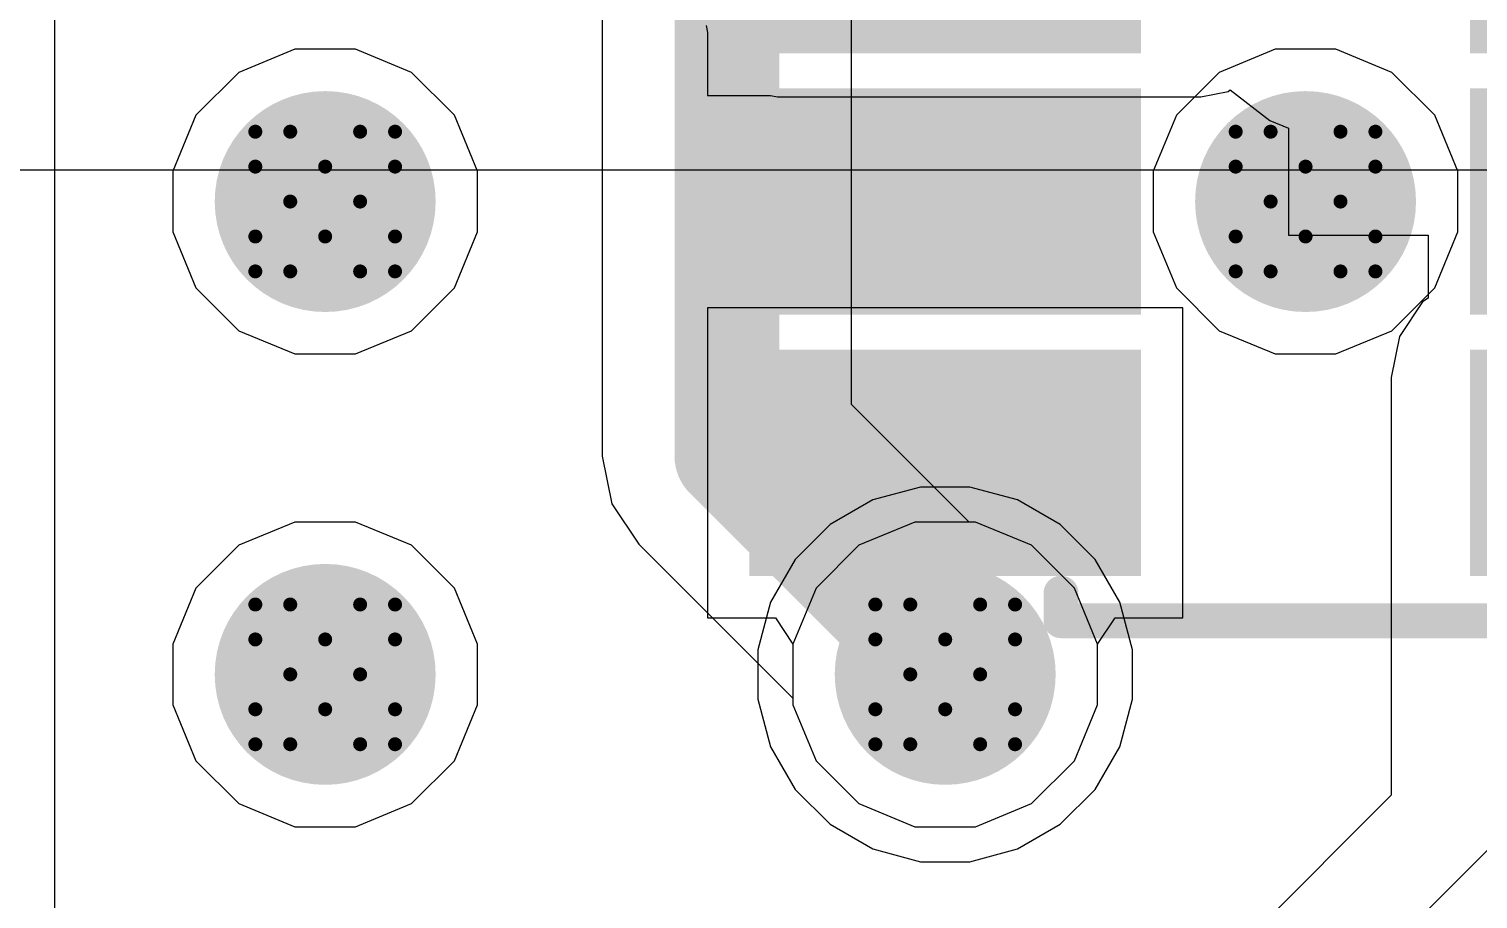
# Model space of a CAD drawing. Header units: inches. Extents: x 0 to 5379, y 0 to 5429.
# Drawn here: x 216.73 to 222, y 54.49 to 57.66 of the extents above; entities that cross this region are included whole.
import ezdxf

# ---------------------------------------------------------------- set-up
doc = ezdxf.new("R2010")
doc.units = ezdxf.units.IN
for name, color, linetype in [('Bottom Layer', 5, 'Continuous'), ('Bottom Solder', 6, 'Continuous'), ('Drill Drawing', 1, 'Continuous'), ('GND01', 16, 'Continuous'), ('GND02', 76, 'Continuous'), ('PWR', 156, 'Continuous'), ('SIG 01', 90, 'Continuous'), ('Top Layer', 1, 'Continuous'), ('Top Overlay', 2, 'Continuous'), ('Top Paste', 8, 'Continuous'), ('Top Solder', 216, 'Continuous'), ('Via Holes', 16, 'Continuous')]:
    doc.layers.add(name, color=color, linetype=linetype)

# ---------------------------------------------------------------- blocks, each defined once
blk = doc.blocks.new('SOT_23_6_18')
at = {"layer": 'Top Layer'}
for points in [[(-1.92, 1.26), (-0.7, 1.26), (-0.7, 0.64), (-1.92, 0.64)], [(0.7, 1.26), (1.92, 1.26), (1.92, 0.64), (0.7, 0.64)], [(-1.92, 0.31), (-0.7, 0.31), (-0.7, -0.31), (-1.92, -0.31)], [(0.7, 0.31), (1.92, 0.31), (1.92, -0.31), (0.7, -0.31)], [(-1.92, -0.64), (-0.7, -0.64), (-0.7, -1.26), (-1.92, -1.26)], [(0.7, -0.64), (1.92, -0.64), (1.92, -1.26), (0.7, -1.26)]]:
    blk.add_hatch(color=1, dxfattribs=at).paths.add_polyline_path(points)
at = {"layer": 'Top Paste'}
for points in [[(-1.92, 1.26), (-0.7, 1.26), (-0.7, 0.64), (-1.92, 0.64)], [(0.7, 1.26), (1.92, 1.26), (1.92, 0.64), (0.7, 0.64)], [(-1.92, 0.31), (-0.7, 0.31), (-0.7, -0.31), (-1.92, -0.31)], [(0.7, 0.31), (1.92, 0.31), (1.92, -0.31), (0.7, -0.31)], [(-1.92, -0.64), (-0.7, -0.64), (-0.7, -1.26), (-1.92, -1.26)], [(0.7, -0.64), (1.92, -0.64), (1.92, -1.26), (0.7, -1.26)]]:
    blk.add_hatch(color=8, dxfattribs=at).paths.add_polyline_path(points)
at = {"layer": 'Top Solder'}
for points in [[(-2.0216, 1.3616), (-0.5984, 1.3616), (-0.5984, 0.5384), (-2.0216, 0.5384)], [(0.5984, 1.3616), (2.0216, 1.3616), (2.0216, 0.5384), (0.5984, 0.5384)], [(-2.0216, 0.4116), (-0.5984, 0.4116), (-0.5984, -0.4116), (-2.0216, -0.4116)], [(0.5984, 0.4116), (2.0216, 0.4116), (2.0216, -0.4116), (0.5984, -0.4116)], [(-2.0216, -0.5384), (-0.5984, -0.5384), (-0.5984, -1.3616), (-2.0216, -1.3616)], [(0.5984, -0.5384), (2.0216, -0.5384), (2.0216, -1.3616), (0.5984, -1.3616)]]:
    blk.add_hatch(color=216, dxfattribs=at).paths.add_polyline_path(points)
at = {"layer": 'Top Overlay'}
for points in [[(-0.889, 1.424, 0.127, 0.127, 0), (-0.889, 1.524, 0.127, 0.127, 0)], [(-0.889, 1.524, 0.127, 0.127, 0), (0.8636, 1.524, 0.127, 0.127, 0)], [(0.8636, 1.424, 0.127, 0.127, 0), (0.8636, 1.524, 0.127, 0.127, 0)], [(-2.1844, 0.8382, 0.127, 0.127, 0), (-2.1844, 1.0922, 0.127, 0.127, 0)], [(-2.1844, 1.0922, 0.127, 0.127, 0), (-2.0574, 0.9652, 0.127, 0.127, 0)], [(-2.1844, 0.8382, 0.127, 0.127, 0), (-2.0574, 0.9652, 0.127, 0.127, 0)], [(-0.889, -1.524, 0.127, 0.127, 0), (-0.889, -1.424, 0.127, 0.127, 0)], [(0.8636, -1.524, 0.127, 0.127, 0), (0.8636, -1.424, 0.127, 0.127, 0)], [(-0.889, -1.524, 0.127, 0.127, 0), (0.8636, -1.524, 0.127, 0.127, 0)]]:
    blk.add_lwpolyline(points, format="xyseb", dxfattribs=at)
for points in [[(-0.9207, 1.524, 0.0635, 0.0635, 1), (-0.8572, 1.524, 0.0635, 0.0635, 1)], [(-0.9207, 1.524, 0.0635, 0.0635, 1), (-0.8572, 1.524, 0.0635, 0.0635, 1)], [(0.8318, 1.524, 0.0635, 0.0635, 1), (0.8953, 1.524, 0.0635, 0.0635, 1)], [(0.8318, 1.524, 0.0635, 0.0635, 1), (0.8953, 1.524, 0.0635, 0.0635, 1)], [(-0.9207, 1.424, 0.0635, 0.0635, 1), (-0.8572, 1.424, 0.0635, 0.0635, 1)], [(0.8318, 1.424, 0.0635, 0.0635, 1), (0.8953, 1.424, 0.0635, 0.0635, 1)], [(-2.2161, 1.0922, 0.0635, 0.0635, 1), (-2.1526, 1.0922, 0.0635, 0.0635, 1)], [(-2.2161, 1.0922, 0.0635, 0.0635, 1), (-2.1526, 1.0922, 0.0635, 0.0635, 1)], [(-2.0892, 0.9652, 0.0635, 0.0635, 1), (-2.0257, 0.9652, 0.0635, 0.0635, 1)], [(-2.0892, 0.9652, 0.0635, 0.0635, 1), (-2.0257, 0.9652, 0.0635, 0.0635, 1)], [(-2.2161, 0.8382, 0.0635, 0.0635, 1), (-2.1526, 0.8382, 0.0635, 0.0635, 1)], [(-2.2161, 0.8382, 0.0635, 0.0635, 1), (-2.1526, 0.8382, 0.0635, 0.0635, 1)], [(-0.9207, -1.424, 0.0635, 0.0635, 1), (-0.8572, -1.424, 0.0635, 0.0635, 1)], [(0.8318, -1.424, 0.0635, 0.0635, 1), (0.8953, -1.424, 0.0635, 0.0635, 1)], [(-0.9207, -1.524, 0.0635, 0.0635, 1), (-0.8572, -1.524, 0.0635, 0.0635, 1)], [(-0.9207, -1.524, 0.0635, 0.0635, 1), (-0.8572, -1.524, 0.0635, 0.0635, 1)], [(0.8318, -1.524, 0.0635, 0.0635, 1), (0.8953, -1.524, 0.0635, 0.0635, 1)], [(0.8318, -1.524, 0.0635, 0.0635, 1), (0.8953, -1.524, 0.0635, 0.0635, 1)]]:
    blk.add_lwpolyline(points, format="xyseb", close=True, dxfattribs=at)

msp = doc.modelspace()

# ---------------------------------------------------------------- hatches: boundary and pattern name
at = {"layer": 'Bottom Layer'}
h = msp.add_hatch(color=5, dxfattribs=at)
edge = h.paths.add_edge_path()
edge.add_arc((217.8097, 57.0277), 0.3, 0, 360)
h = msp.add_hatch(color=5, dxfattribs=at)
edge = h.paths.add_edge_path()
edge.add_arc((221.3737, 57.0277), 0.3, 0, 360)
h = msp.add_hatch(color=5, dxfattribs=at)
edge = h.paths.add_edge_path()
edge.add_arc((217.8097, 55.3086), 0.3, 0, 360)
h = msp.add_hatch(color=5, dxfattribs=at)
edge = h.paths.add_edge_path()
edge.add_arc((220.0637, 55.3086), 0.3, 0, 360)
at = {"layer": 'Bottom Solder'}
h = msp.add_hatch(color=6, dxfattribs=at)
edge = h.paths.add_edge_path()
edge.add_arc((217.8097, 57.0277), 0.4016, 0, 360)
h = msp.add_hatch(color=6, dxfattribs=at)
edge = h.paths.add_edge_path()
edge.add_arc((221.3737, 57.0277), 0.4016, 0, 360)
h = msp.add_hatch(color=6, dxfattribs=at)
edge = h.paths.add_edge_path()
edge.add_arc((217.8097, 55.3086), 0.4016, 0, 360)
h = msp.add_hatch(color=6, dxfattribs=at)
edge = h.paths.add_edge_path()
edge.add_arc((220.0637, 55.3086), 0.4016, 0, 360)
at = {"layer": 'GND01'}
h = msp.add_hatch(color=16, dxfattribs=at)
edge = h.paths.add_edge_path()
edge.add_arc((217.8097, 57.0277), 0.3, 0, 360)
h = msp.add_hatch(color=16, dxfattribs=at)
edge = h.paths.add_edge_path()
edge.add_arc((221.3737, 57.0277), 0.3, 0, 360)
h = msp.add_hatch(color=16, dxfattribs=at)
edge = h.paths.add_edge_path()
edge.add_arc((217.8097, 55.3086), 0.3, 0, 360)
h = msp.add_hatch(color=16, dxfattribs=at)
edge = h.paths.add_edge_path()
edge.add_arc((220.0637, 55.3086), 0.3, 0, 360)
at = {"layer": 'GND02'}
h = msp.add_hatch(color=76, dxfattribs=at)
edge = h.paths.add_edge_path()
edge.add_arc((217.8097, 57.0277), 0.3, 0, 360)
h = msp.add_hatch(color=76, dxfattribs=at)
edge = h.paths.add_edge_path()
edge.add_arc((221.3737, 57.0277), 0.3, 0, 360)
h = msp.add_hatch(color=76, dxfattribs=at)
edge = h.paths.add_edge_path()
edge.add_arc((217.8097, 55.3086), 0.3, 0, 360)
h = msp.add_hatch(color=76, dxfattribs=at)
edge = h.paths.add_edge_path()
edge.add_arc((220.0637, 55.3086), 0.3, 0, 360)
at = {"layer": 'PWR'}
h = msp.add_hatch(color=156, dxfattribs=at)
edge = h.paths.add_edge_path()
edge.add_arc((217.8097, 57.0277), 0.3, 0, 360)
h = msp.add_hatch(color=156, dxfattribs=at)
edge = h.paths.add_edge_path()
edge.add_arc((221.3737, 57.0277), 0.3, 0, 360)
h = msp.add_hatch(color=156, dxfattribs=at)
edge = h.paths.add_edge_path()
edge.add_arc((217.8097, 55.3086), 0.3, 0, 360)
h = msp.add_hatch(color=156, dxfattribs=at)
edge = h.paths.add_edge_path()
edge.add_arc((220.0637, 55.3086), 0.3, 0, 360)
at = {"layer": 'SIG 01'}
h = msp.add_hatch(color=90, dxfattribs=at)
edge = h.paths.add_edge_path()
edge.add_arc((217.8097, 57.0277), 0.3, 0, 360)
h = msp.add_hatch(color=90, dxfattribs=at)
edge = h.paths.add_edge_path()
edge.add_arc((221.3737, 57.0277), 0.3, 0, 360)
h = msp.add_hatch(color=90, dxfattribs=at)
edge = h.paths.add_edge_path()
edge.add_arc((217.8097, 55.3086), 0.3, 0, 360)
h = msp.add_hatch(color=90, dxfattribs=at)
edge = h.paths.add_edge_path()
edge.add_arc((220.0637, 55.3086), 0.3, 0, 360)
at = {"layer": 'Top Layer'}
h = msp.add_hatch(color=1, dxfattribs=at)
edge = h.paths.add_edge_path()
edge.add_arc((217.8097, 57.0277), 0.3, 0, 360)
h = msp.add_hatch(color=1, dxfattribs=at)
edge = h.paths.add_edge_path()
edge.add_arc((221.3737, 57.0277), 0.3, 0, 360)
h = msp.add_hatch(color=1, dxfattribs=at)
edge = h.paths.add_edge_path()
edge.add_arc((217.8097, 55.3086), 0.3, 0, 360)
h = msp.add_hatch(color=1, dxfattribs=at)
edge = h.paths.add_edge_path()
edge.add_arc((220.0637, 55.3086), 0.3, 0, 360)
at = {"layer": 'Top Solder'}
h = msp.add_hatch(color=216, dxfattribs=at)
edge = h.paths.add_edge_path()
edge.add_arc((217.8097, 57.0277), 0.4016, 0, 360)
h = msp.add_hatch(color=216, dxfattribs=at)
edge = h.paths.add_edge_path()
edge.add_arc((221.3737, 57.0277), 0.4016, 0, 360)
h = msp.add_hatch(color=216, dxfattribs=at)
edge = h.paths.add_edge_path()
edge.add_arc((217.8097, 55.3086), 0.4016, 0, 360)
h = msp.add_hatch(color=216, dxfattribs=at)
edge = h.paths.add_edge_path()
edge.add_arc((220.0637, 55.3086), 0.4016, 0, 360)
at = {"layer": 'Via Holes'}
h = msp.add_hatch(color=7, dxfattribs=at)
edge = h.paths.add_edge_path()
edge.add_arc((217.8097, 57.0277), 0.15, 0, 360)
h = msp.add_hatch(color=7, dxfattribs=at)
edge = h.paths.add_edge_path()
edge.add_arc((221.3737, 57.0277), 0.15, 0, 360)
h = msp.add_hatch(color=7, dxfattribs=at)
edge = h.paths.add_edge_path()
edge.add_arc((217.8097, 55.3086), 0.15, 0, 360)
h = msp.add_hatch(color=7, dxfattribs=at)
edge = h.paths.add_edge_path()
edge.add_arc((220.0637, 55.3086), 0.15, 0, 360)

# ---------------------------------------------------------------- linework, layer by layer
at = {"layer": 'Bottom Layer'}
for p, q in [((201.8929, 57.1434), (236.0422, 57.1434)), ((219.9535, 55.8626), (219.7499, 55.7783)), ((220.1739, 55.8626), (219.9535, 55.8626)), ((220.3775, 55.7783), (220.1739, 55.8626)), ((219.7499, 55.7783), (219.594, 55.6224)), ((220.5333, 55.6224), (220.3775, 55.7783)), ((219.594, 55.6224), (219.5097, 55.4188)), ((220.6177, 55.4188), (220.5333, 55.6224)), ((219.5097, 55.4188), (219.5097, 55.1984)), ((220.6177, 55.1984), (220.6177, 55.4188)), ((219.5097, 55.1984), (219.594, 54.9948)), ((220.5333, 54.9948), (220.6177, 55.1984)), ((219.594, 54.9948), (219.7499, 54.8389)), ((220.3775, 54.8389), (220.5333, 54.9948)), ((219.7499, 54.8389), (219.9535, 54.7546)), ((220.1739, 54.7546), (220.3775, 54.8389)), ((219.9535, 54.7546), (220.1739, 54.7546))]:
    msp.add_line(p, q, dxfattribs=at)
at = {"layer": 'Drill Drawing'}
for points in [[(217.5557, 57.1547, 0.0508, 0.0508, 0), (217.5557, 57.2817, 0.0508, 0.0508, 0)], [(217.5557, 57.2817, 0.0508, 0.0508, 0), (217.6827, 57.2817, 0.0508, 0.0508, 0)], [(217.6827, 57.2817, 0.0508, 0.0508, 0), (217.8097, 57.1547, 0.0508, 0.0508, 0)], [(217.8097, 57.1547, 0.0508, 0.0508, 0), (217.9367, 57.2817, 0.0508, 0.0508, 0)], [(217.9367, 57.2817, 0.0508, 0.0508, 0), (218.0637, 57.2817, 0.0508, 0.0508, 0)], [(218.0637, 57.1547, 0.0508, 0.0508, 0), (218.0637, 57.2817, 0.0508, 0.0508, 0)], [(221.1197, 57.1547, 0.0508, 0.0508, 0), (221.1197, 57.2817, 0.0508, 0.0508, 0)], [(221.1197, 57.2817, 0.0508, 0.0508, 0), (221.2467, 57.2817, 0.0508, 0.0508, 0)], [(221.2467, 57.2817, 0.0508, 0.0508, 0), (221.3737, 57.1547, 0.0508, 0.0508, 0)], [(221.3737, 57.1547, 0.0508, 0.0508, 0), (221.5007, 57.2817, 0.0508, 0.0508, 0)], [(221.5007, 57.2817, 0.0508, 0.0508, 0), (221.6277, 57.2817, 0.0508, 0.0508, 0)], [(221.6277, 57.1547, 0.0508, 0.0508, 0), (221.6277, 57.2817, 0.0508, 0.0508, 0)], [(217.5557, 57.1547, 0.0508, 0.0508, 0), (217.6827, 57.0277, 0.0508, 0.0508, 0)], [(217.9367, 57.0277, 0.0508, 0.0508, 0), (218.0637, 57.1547, 0.0508, 0.0508, 0)], [(221.1197, 57.1547, 0.0508, 0.0508, 0), (221.2467, 57.0277, 0.0508, 0.0508, 0)], [(221.5007, 57.0277, 0.0508, 0.0508, 0), (221.6277, 57.1547, 0.0508, 0.0508, 0)], [(217.5557, 56.9007, 0.0508, 0.0508, 0), (217.6827, 57.0277, 0.0508, 0.0508, 0)], [(217.9367, 57.0277, 0.0508, 0.0508, 0), (218.0637, 56.9007, 0.0508, 0.0508, 0)], [(221.1197, 56.9007, 0.0508, 0.0508, 0), (221.2467, 57.0277, 0.0508, 0.0508, 0)], [(221.5007, 57.0277, 0.0508, 0.0508, 0), (221.6277, 56.9007, 0.0508, 0.0508, 0)], [(217.5557, 56.7737, 0.0508, 0.0508, 0), (217.5557, 56.9007, 0.0508, 0.0508, 0)], [(217.6827, 56.7737, 0.0508, 0.0508, 0), (217.8097, 56.9007, 0.0508, 0.0508, 0)], [(217.8097, 56.9007, 0.0508, 0.0508, 0), (217.9367, 56.7737, 0.0508, 0.0508, 0)], [(218.0637, 56.7737, 0.0508, 0.0508, 0), (218.0637, 56.9007, 0.0508, 0.0508, 0)], [(221.1197, 56.7737, 0.0508, 0.0508, 0), (221.1197, 56.9007, 0.0508, 0.0508, 0)], [(221.2467, 56.7737, 0.0508, 0.0508, 0), (221.3737, 56.9007, 0.0508, 0.0508, 0)], [(221.3737, 56.9007, 0.0508, 0.0508, 0), (221.5007, 56.7737, 0.0508, 0.0508, 0)], [(221.6277, 56.7737, 0.0508, 0.0508, 0), (221.6277, 56.9007, 0.0508, 0.0508, 0)], [(217.5557, 56.7737, 0.0508, 0.0508, 0), (217.6827, 56.7737, 0.0508, 0.0508, 0)], [(217.9367, 56.7737, 0.0508, 0.0508, 0), (218.0637, 56.7737, 0.0508, 0.0508, 0)], [(221.1197, 56.7737, 0.0508, 0.0508, 0), (221.2467, 56.7737, 0.0508, 0.0508, 0)], [(221.5007, 56.7737, 0.0508, 0.0508, 0), (221.6277, 56.7737, 0.0508, 0.0508, 0)], [(217.5557, 55.4356, 0.0508, 0.0508, 0), (217.5557, 55.5626, 0.0508, 0.0508, 0)], [(217.5557, 55.5626, 0.0508, 0.0508, 0), (217.6827, 55.5626, 0.0508, 0.0508, 0)], [(217.6827, 55.5626, 0.0508, 0.0508, 0), (217.8097, 55.4356, 0.0508, 0.0508, 0)], [(217.8097, 55.4356, 0.0508, 0.0508, 0), (217.9367, 55.5626, 0.0508, 0.0508, 0)], [(217.9367, 55.5626, 0.0508, 0.0508, 0), (218.0637, 55.5626, 0.0508, 0.0508, 0)], [(218.0637, 55.4356, 0.0508, 0.0508, 0), (218.0637, 55.5626, 0.0508, 0.0508, 0)], [(219.8097, 55.4356, 0.0508, 0.0508, 0), (219.8097, 55.5626, 0.0508, 0.0508, 0)], [(219.8097, 55.5626, 0.0508, 0.0508, 0), (219.9367, 55.5626, 0.0508, 0.0508, 0)], [(219.9367, 55.5626, 0.0508, 0.0508, 0), (220.0637, 55.4356, 0.0508, 0.0508, 0)], [(220.0637, 55.4356, 0.0508, 0.0508, 0), (220.1907, 55.5626, 0.0508, 0.0508, 0)], [(220.1907, 55.5626, 0.0508, 0.0508, 0), (220.3177, 55.5626, 0.0508, 0.0508, 0)], [(220.3177, 55.4356, 0.0508, 0.0508, 0), (220.3177, 55.5626, 0.0508, 0.0508, 0)], [(217.5557, 55.4356, 0.0508, 0.0508, 0), (217.6827, 55.3086, 0.0508, 0.0508, 0)], [(217.9367, 55.3086, 0.0508, 0.0508, 0), (218.0637, 55.4356, 0.0508, 0.0508, 0)], [(219.8097, 55.4356, 0.0508, 0.0508, 0), (219.9367, 55.3086, 0.0508, 0.0508, 0)], [(220.1907, 55.3086, 0.0508, 0.0508, 0), (220.3177, 55.4356, 0.0508, 0.0508, 0)], [(217.5557, 55.1816, 0.0508, 0.0508, 0), (217.6827, 55.3086, 0.0508, 0.0508, 0)], [(217.9367, 55.3086, 0.0508, 0.0508, 0), (218.0637, 55.1816, 0.0508, 0.0508, 0)], [(219.8097, 55.1816, 0.0508, 0.0508, 0), (219.9367, 55.3086, 0.0508, 0.0508, 0)], [(220.1907, 55.3086, 0.0508, 0.0508, 0), (220.3177, 55.1816, 0.0508, 0.0508, 0)], [(217.5557, 55.0546, 0.0508, 0.0508, 0), (217.5557, 55.1816, 0.0508, 0.0508, 0)], [(217.6827, 55.0546, 0.0508, 0.0508, 0), (217.8097, 55.1816, 0.0508, 0.0508, 0)], [(217.8097, 55.1816, 0.0508, 0.0508, 0), (217.9367, 55.0546, 0.0508, 0.0508, 0)], [(218.0637, 55.0546, 0.0508, 0.0508, 0), (218.0637, 55.1816, 0.0508, 0.0508, 0)], [(219.8097, 55.0546, 0.0508, 0.0508, 0), (219.8097, 55.1816, 0.0508, 0.0508, 0)], [(219.9367, 55.0546, 0.0508, 0.0508, 0), (220.0637, 55.1816, 0.0508, 0.0508, 0)], [(220.0637, 55.1816, 0.0508, 0.0508, 0), (220.1907, 55.0546, 0.0508, 0.0508, 0)], [(220.3177, 55.0546, 0.0508, 0.0508, 0), (220.3177, 55.1816, 0.0508, 0.0508, 0)], [(217.5557, 55.0546, 0.0508, 0.0508, 0), (217.6827, 55.0546, 0.0508, 0.0508, 0)], [(217.9367, 55.0546, 0.0508, 0.0508, 0), (218.0637, 55.0546, 0.0508, 0.0508, 0)], [(219.8097, 55.0546, 0.0508, 0.0508, 0), (219.9367, 55.0546, 0.0508, 0.0508, 0)], [(220.1907, 55.0546, 0.0508, 0.0508, 0), (220.3177, 55.0546, 0.0508, 0.0508, 0)]]:
    msp.add_lwpolyline(points, format="xyseb", dxfattribs=at)
for points in [[(217.543, 57.2817, 0.0254, 0.0254, 1), (217.5684, 57.2817, 0.0254, 0.0254, 1)], [(217.543, 57.2817, 0.0254, 0.0254, 1), (217.5684, 57.2817, 0.0254, 0.0254, 1)], [(217.67, 57.2817, 0.0254, 0.0254, 1), (217.6954, 57.2817, 0.0254, 0.0254, 1)], [(217.67, 57.2817, 0.0254, 0.0254, 1), (217.6954, 57.2817, 0.0254, 0.0254, 1)], [(217.924, 57.2817, 0.0254, 0.0254, 1), (217.9494, 57.2817, 0.0254, 0.0254, 1)], [(217.924, 57.2817, 0.0254, 0.0254, 1), (217.9494, 57.2817, 0.0254, 0.0254, 1)], [(218.051, 57.2817, 0.0254, 0.0254, 1), (218.0764, 57.2817, 0.0254, 0.0254, 1)], [(218.051, 57.2817, 0.0254, 0.0254, 1), (218.0764, 57.2817, 0.0254, 0.0254, 1)], [(221.107, 57.2817, 0.0254, 0.0254, 1), (221.1324, 57.2817, 0.0254, 0.0254, 1)], [(221.107, 57.2817, 0.0254, 0.0254, 1), (221.1324, 57.2817, 0.0254, 0.0254, 1)], [(221.234, 57.2817, 0.0254, 0.0254, 1), (221.2594, 57.2817, 0.0254, 0.0254, 1)], [(221.234, 57.2817, 0.0254, 0.0254, 1), (221.2594, 57.2817, 0.0254, 0.0254, 1)], [(221.488, 57.2817, 0.0254, 0.0254, 1), (221.5134, 57.2817, 0.0254, 0.0254, 1)], [(221.488, 57.2817, 0.0254, 0.0254, 1), (221.5134, 57.2817, 0.0254, 0.0254, 1)], [(221.615, 57.2817, 0.0254, 0.0254, 1), (221.6404, 57.2817, 0.0254, 0.0254, 1)], [(221.615, 57.2817, 0.0254, 0.0254, 1), (221.6404, 57.2817, 0.0254, 0.0254, 1)], [(217.543, 57.1547, 0.0254, 0.0254, 1), (217.5684, 57.1547, 0.0254, 0.0254, 1)], [(217.543, 57.1547, 0.0254, 0.0254, 1), (217.5684, 57.1547, 0.0254, 0.0254, 1)], [(217.797, 57.1547, 0.0254, 0.0254, 1), (217.8224, 57.1547, 0.0254, 0.0254, 1)], [(217.797, 57.1547, 0.0254, 0.0254, 1), (217.8224, 57.1547, 0.0254, 0.0254, 1)], [(218.051, 57.1547, 0.0254, 0.0254, 1), (218.0764, 57.1547, 0.0254, 0.0254, 1)], [(218.051, 57.1547, 0.0254, 0.0254, 1), (218.0764, 57.1547, 0.0254, 0.0254, 1)], [(221.107, 57.1547, 0.0254, 0.0254, 1), (221.1324, 57.1547, 0.0254, 0.0254, 1)], [(221.107, 57.1547, 0.0254, 0.0254, 1), (221.1324, 57.1547, 0.0254, 0.0254, 1)], [(221.361, 57.1547, 0.0254, 0.0254, 1), (221.3864, 57.1547, 0.0254, 0.0254, 1)], [(221.361, 57.1547, 0.0254, 0.0254, 1), (221.3864, 57.1547, 0.0254, 0.0254, 1)], [(221.615, 57.1547, 0.0254, 0.0254, 1), (221.6404, 57.1547, 0.0254, 0.0254, 1)], [(221.615, 57.1547, 0.0254, 0.0254, 1), (221.6404, 57.1547, 0.0254, 0.0254, 1)], [(217.67, 57.0277, 0.0254, 0.0254, 1), (217.6954, 57.0277, 0.0254, 0.0254, 1)], [(217.67, 57.0277, 0.0254, 0.0254, 1), (217.6954, 57.0277, 0.0254, 0.0254, 1)], [(217.924, 57.0277, 0.0254, 0.0254, 1), (217.9494, 57.0277, 0.0254, 0.0254, 1)], [(217.924, 57.0277, 0.0254, 0.0254, 1), (217.9494, 57.0277, 0.0254, 0.0254, 1)], [(221.234, 57.0277, 0.0254, 0.0254, 1), (221.2594, 57.0277, 0.0254, 0.0254, 1)], [(221.234, 57.0277, 0.0254, 0.0254, 1), (221.2594, 57.0277, 0.0254, 0.0254, 1)], [(221.488, 57.0277, 0.0254, 0.0254, 1), (221.5134, 57.0277, 0.0254, 0.0254, 1)], [(221.488, 57.0277, 0.0254, 0.0254, 1), (221.5134, 57.0277, 0.0254, 0.0254, 1)], [(217.543, 56.9007, 0.0254, 0.0254, 1), (217.5684, 56.9007, 0.0254, 0.0254, 1)], [(217.543, 56.9007, 0.0254, 0.0254, 1), (217.5684, 56.9007, 0.0254, 0.0254, 1)], [(217.797, 56.9007, 0.0254, 0.0254, 1), (217.8224, 56.9007, 0.0254, 0.0254, 1)], [(217.797, 56.9007, 0.0254, 0.0254, 1), (217.8224, 56.9007, 0.0254, 0.0254, 1)], [(218.051, 56.9007, 0.0254, 0.0254, 1), (218.0764, 56.9007, 0.0254, 0.0254, 1)], [(218.051, 56.9007, 0.0254, 0.0254, 1), (218.0764, 56.9007, 0.0254, 0.0254, 1)], [(221.107, 56.9007, 0.0254, 0.0254, 1), (221.1324, 56.9007, 0.0254, 0.0254, 1)], [(221.107, 56.9007, 0.0254, 0.0254, 1), (221.1324, 56.9007, 0.0254, 0.0254, 1)], [(221.361, 56.9007, 0.0254, 0.0254, 1), (221.3864, 56.9007, 0.0254, 0.0254, 1)], [(221.361, 56.9007, 0.0254, 0.0254, 1), (221.3864, 56.9007, 0.0254, 0.0254, 1)], [(221.615, 56.9007, 0.0254, 0.0254, 1), (221.6404, 56.9007, 0.0254, 0.0254, 1)], [(221.615, 56.9007, 0.0254, 0.0254, 1), (221.6404, 56.9007, 0.0254, 0.0254, 1)], [(217.543, 56.7737, 0.0254, 0.0254, 1), (217.5684, 56.7737, 0.0254, 0.0254, 1)], [(217.543, 56.7737, 0.0254, 0.0254, 1), (217.5684, 56.7737, 0.0254, 0.0254, 1)], [(217.67, 56.7737, 0.0254, 0.0254, 1), (217.6954, 56.7737, 0.0254, 0.0254, 1)], [(217.67, 56.7737, 0.0254, 0.0254, 1), (217.6954, 56.7737, 0.0254, 0.0254, 1)], [(217.924, 56.7737, 0.0254, 0.0254, 1), (217.9494, 56.7737, 0.0254, 0.0254, 1)], [(217.924, 56.7737, 0.0254, 0.0254, 1), (217.9494, 56.7737, 0.0254, 0.0254, 1)], [(218.051, 56.7737, 0.0254, 0.0254, 1), (218.0764, 56.7737, 0.0254, 0.0254, 1)], [(218.051, 56.7737, 0.0254, 0.0254, 1), (218.0764, 56.7737, 0.0254, 0.0254, 1)], [(221.107, 56.7737, 0.0254, 0.0254, 1), (221.1324, 56.7737, 0.0254, 0.0254, 1)], [(221.107, 56.7737, 0.0254, 0.0254, 1), (221.1324, 56.7737, 0.0254, 0.0254, 1)], [(221.234, 56.7737, 0.0254, 0.0254, 1), (221.2594, 56.7737, 0.0254, 0.0254, 1)], [(221.234, 56.7737, 0.0254, 0.0254, 1), (221.2594, 56.7737, 0.0254, 0.0254, 1)], [(221.488, 56.7737, 0.0254, 0.0254, 1), (221.5134, 56.7737, 0.0254, 0.0254, 1)], [(221.488, 56.7737, 0.0254, 0.0254, 1), (221.5134, 56.7737, 0.0254, 0.0254, 1)], [(221.615, 56.7737, 0.0254, 0.0254, 1), (221.6404, 56.7737, 0.0254, 0.0254, 1)], [(221.615, 56.7737, 0.0254, 0.0254, 1), (221.6404, 56.7737, 0.0254, 0.0254, 1)], [(217.543, 55.5626, 0.0254, 0.0254, 1), (217.5684, 55.5626, 0.0254, 0.0254, 1)], [(217.543, 55.5626, 0.0254, 0.0254, 1), (217.5684, 55.5626, 0.0254, 0.0254, 1)], [(217.67, 55.5626, 0.0254, 0.0254, 1), (217.6954, 55.5626, 0.0254, 0.0254, 1)], [(217.67, 55.5626, 0.0254, 0.0254, 1), (217.6954, 55.5626, 0.0254, 0.0254, 1)], [(217.924, 55.5626, 0.0254, 0.0254, 1), (217.9494, 55.5626, 0.0254, 0.0254, 1)], [(217.924, 55.5626, 0.0254, 0.0254, 1), (217.9494, 55.5626, 0.0254, 0.0254, 1)], [(218.051, 55.5626, 0.0254, 0.0254, 1), (218.0764, 55.5626, 0.0254, 0.0254, 1)], [(218.051, 55.5626, 0.0254, 0.0254, 1), (218.0764, 55.5626, 0.0254, 0.0254, 1)], [(219.797, 55.5626, 0.0254, 0.0254, 1), (219.8224, 55.5626, 0.0254, 0.0254, 1)], [(219.797, 55.5626, 0.0254, 0.0254, 1), (219.8224, 55.5626, 0.0254, 0.0254, 1)], [(219.924, 55.5626, 0.0254, 0.0254, 1), (219.9494, 55.5626, 0.0254, 0.0254, 1)], [(219.924, 55.5626, 0.0254, 0.0254, 1), (219.9494, 55.5626, 0.0254, 0.0254, 1)], [(220.178, 55.5626, 0.0254, 0.0254, 1), (220.2034, 55.5626, 0.0254, 0.0254, 1)], [(220.178, 55.5626, 0.0254, 0.0254, 1), (220.2034, 55.5626, 0.0254, 0.0254, 1)], [(220.305, 55.5626, 0.0254, 0.0254, 1), (220.3304, 55.5626, 0.0254, 0.0254, 1)], [(220.305, 55.5626, 0.0254, 0.0254, 1), (220.3304, 55.5626, 0.0254, 0.0254, 1)], [(217.543, 55.4356, 0.0254, 0.0254, 1), (217.5684, 55.4356, 0.0254, 0.0254, 1)], [(217.543, 55.4356, 0.0254, 0.0254, 1), (217.5684, 55.4356, 0.0254, 0.0254, 1)], [(217.797, 55.4356, 0.0254, 0.0254, 1), (217.8224, 55.4356, 0.0254, 0.0254, 1)], [(217.797, 55.4356, 0.0254, 0.0254, 1), (217.8224, 55.4356, 0.0254, 0.0254, 1)], [(218.051, 55.4356, 0.0254, 0.0254, 1), (218.0764, 55.4356, 0.0254, 0.0254, 1)], [(218.051, 55.4356, 0.0254, 0.0254, 1), (218.0764, 55.4356, 0.0254, 0.0254, 1)], [(219.797, 55.4356, 0.0254, 0.0254, 1), (219.8224, 55.4356, 0.0254, 0.0254, 1)], [(219.797, 55.4356, 0.0254, 0.0254, 1), (219.8224, 55.4356, 0.0254, 0.0254, 1)], [(220.051, 55.4356, 0.0254, 0.0254, 1), (220.0764, 55.4356, 0.0254, 0.0254, 1)], [(220.051, 55.4356, 0.0254, 0.0254, 1), (220.0764, 55.4356, 0.0254, 0.0254, 1)], [(220.305, 55.4356, 0.0254, 0.0254, 1), (220.3304, 55.4356, 0.0254, 0.0254, 1)], [(220.305, 55.4356, 0.0254, 0.0254, 1), (220.3304, 55.4356, 0.0254, 0.0254, 1)], [(217.67, 55.3086, 0.0254, 0.0254, 1), (217.6954, 55.3086, 0.0254, 0.0254, 1)], [(217.67, 55.3086, 0.0254, 0.0254, 1), (217.6954, 55.3086, 0.0254, 0.0254, 1)], [(217.924, 55.3086, 0.0254, 0.0254, 1), (217.9494, 55.3086, 0.0254, 0.0254, 1)], [(217.924, 55.3086, 0.0254, 0.0254, 1), (217.9494, 55.3086, 0.0254, 0.0254, 1)], [(219.924, 55.3086, 0.0254, 0.0254, 1), (219.9494, 55.3086, 0.0254, 0.0254, 1)], [(219.924, 55.3086, 0.0254, 0.0254, 1), (219.9494, 55.3086, 0.0254, 0.0254, 1)], [(220.178, 55.3086, 0.0254, 0.0254, 1), (220.2034, 55.3086, 0.0254, 0.0254, 1)], [(220.178, 55.3086, 0.0254, 0.0254, 1), (220.2034, 55.3086, 0.0254, 0.0254, 1)], [(217.543, 55.1816, 0.0254, 0.0254, 1), (217.5684, 55.1816, 0.0254, 0.0254, 1)], [(217.543, 55.1816, 0.0254, 0.0254, 1), (217.5684, 55.1816, 0.0254, 0.0254, 1)], [(217.797, 55.1816, 0.0254, 0.0254, 1), (217.8224, 55.1816, 0.0254, 0.0254, 1)], [(217.797, 55.1816, 0.0254, 0.0254, 1), (217.8224, 55.1816, 0.0254, 0.0254, 1)], [(218.051, 55.1816, 0.0254, 0.0254, 1), (218.0764, 55.1816, 0.0254, 0.0254, 1)], [(218.051, 55.1816, 0.0254, 0.0254, 1), (218.0764, 55.1816, 0.0254, 0.0254, 1)], [(219.797, 55.1816, 0.0254, 0.0254, 1), (219.8224, 55.1816, 0.0254, 0.0254, 1)], [(219.797, 55.1816, 0.0254, 0.0254, 1), (219.8224, 55.1816, 0.0254, 0.0254, 1)], [(220.051, 55.1816, 0.0254, 0.0254, 1), (220.0764, 55.1816, 0.0254, 0.0254, 1)], [(220.051, 55.1816, 0.0254, 0.0254, 1), (220.0764, 55.1816, 0.0254, 0.0254, 1)], [(220.305, 55.1816, 0.0254, 0.0254, 1), (220.3304, 55.1816, 0.0254, 0.0254, 1)], [(220.305, 55.1816, 0.0254, 0.0254, 1), (220.3304, 55.1816, 0.0254, 0.0254, 1)], [(217.543, 55.0546, 0.0254, 0.0254, 1), (217.5684, 55.0546, 0.0254, 0.0254, 1)], [(217.543, 55.0546, 0.0254, 0.0254, 1), (217.5684, 55.0546, 0.0254, 0.0254, 1)], [(217.67, 55.0546, 0.0254, 0.0254, 1), (217.6954, 55.0546, 0.0254, 0.0254, 1)], [(217.67, 55.0546, 0.0254, 0.0254, 1), (217.6954, 55.0546, 0.0254, 0.0254, 1)], [(217.924, 55.0546, 0.0254, 0.0254, 1), (217.9494, 55.0546, 0.0254, 0.0254, 1)], [(217.924, 55.0546, 0.0254, 0.0254, 1), (217.9494, 55.0546, 0.0254, 0.0254, 1)], [(218.051, 55.0546, 0.0254, 0.0254, 1), (218.0764, 55.0546, 0.0254, 0.0254, 1)], [(218.051, 55.0546, 0.0254, 0.0254, 1), (218.0764, 55.0546, 0.0254, 0.0254, 1)], [(219.797, 55.0546, 0.0254, 0.0254, 1), (219.8224, 55.0546, 0.0254, 0.0254, 1)], [(219.797, 55.0546, 0.0254, 0.0254, 1), (219.8224, 55.0546, 0.0254, 0.0254, 1)], [(219.924, 55.0546, 0.0254, 0.0254, 1), (219.9494, 55.0546, 0.0254, 0.0254, 1)], [(219.924, 55.0546, 0.0254, 0.0254, 1), (219.9494, 55.0546, 0.0254, 0.0254, 1)], [(220.178, 55.0546, 0.0254, 0.0254, 1), (220.2034, 55.0546, 0.0254, 0.0254, 1)], [(220.178, 55.0546, 0.0254, 0.0254, 1), (220.2034, 55.0546, 0.0254, 0.0254, 1)], [(220.305, 55.0546, 0.0254, 0.0254, 1), (220.3304, 55.0546, 0.0254, 0.0254, 1)], [(220.305, 55.0546, 0.0254, 0.0254, 1), (220.3304, 55.0546, 0.0254, 0.0254, 1)]]:
    msp.add_lwpolyline(points, format="xyseb", close=True, dxfattribs=at)
at = {"layer": 'GND01'}
for p, q in [((219.9535, 55.8626), (219.7499, 55.7783)), ((220.1739, 55.8626), (219.9535, 55.8626)), ((220.3775, 55.7783), (220.1739, 55.8626)), ((219.7499, 55.7783), (219.594, 55.6224)), ((220.5333, 55.6224), (220.3775, 55.7783)), ((219.594, 55.6224), (219.5097, 55.4188)), ((220.6177, 55.4188), (220.5333, 55.6224)), ((219.5097, 55.4188), (219.5097, 55.1984)), ((220.6177, 55.1984), (220.6177, 55.4188)), ((219.5097, 55.1984), (219.594, 54.9948)), ((220.5333, 54.9948), (220.6177, 55.1984)), ((219.594, 54.9948), (219.7499, 54.8389)), ((220.3775, 54.8389), (220.5333, 54.9948)), ((219.7499, 54.8389), (219.9535, 54.7546)), ((220.1739, 54.7546), (220.3775, 54.8389)), ((219.9535, 54.7546), (220.1739, 54.7546))]:
    msp.add_line(p, q, dxfattribs=at)
at = {"layer": 'GND02'}
for p, q in [((219.9535, 55.8626), (219.7499, 55.7783)), ((220.1739, 55.8626), (219.9535, 55.8626)), ((220.3775, 55.7783), (220.1739, 55.8626)), ((219.7499, 55.7783), (219.594, 55.6224)), ((220.5333, 55.6224), (220.3775, 55.7783)), ((219.594, 55.6224), (219.5097, 55.4188)), ((220.6177, 55.4188), (220.5333, 55.6224)), ((219.5097, 55.4188), (219.5097, 55.1984)), ((220.6177, 55.1984), (220.6177, 55.4188)), ((219.5097, 55.1984), (219.594, 54.9948)), ((220.5333, 54.9948), (220.6177, 55.1984)), ((219.594, 54.9948), (219.7499, 54.8389)), ((220.3775, 54.8389), (220.5333, 54.9948)), ((219.7499, 54.8389), (219.9535, 54.7546)), ((220.1739, 54.7546), (220.3775, 54.8389)), ((219.9535, 54.7546), (220.1739, 54.7546))]:
    msp.add_line(p, q, dxfattribs=at)
at = {"layer": 'PWR'}
for p, q in [((216.8265, 55.4736), (216.8265, 63.2511)), ((218.8169, 60.8203), (218.8169, 56.1022)), ((219.7233, 56.2899), (219.7233, 60.8203)), ((217.6995, 57.5817), (217.4959, 57.4973)), ((217.9199, 57.5817), (217.6995, 57.5817)), ((218.1235, 57.4973), (217.9199, 57.5817)), ((221.2635, 57.5817), (221.0599, 57.4973)), ((221.4839, 57.5817), (221.2635, 57.5817)), ((221.6875, 57.4973), (221.4839, 57.5817)), ((217.4959, 57.4973), (217.34, 57.3415)), ((218.2793, 57.3415), (218.1235, 57.4973)), ((221.0599, 57.4973), (220.904, 57.3415)), ((221.8433, 57.3415), (221.6875, 57.4973)), ((217.34, 57.3415), (217.2557, 57.1379)), ((218.3637, 57.1379), (218.2793, 57.3415)), ((220.904, 57.3415), (220.8197, 57.1379)), ((221.9277, 57.1379), (221.8433, 57.3415)), ((217.2557, 57.1379), (217.2557, 56.9175)), ((218.3637, 56.9175), (218.3637, 57.1379)), ((220.8197, 57.1379), (220.8197, 56.9175)), ((221.9277, 56.9175), (221.9277, 57.1379)), ((217.2557, 56.9175), (217.34, 56.7139)), ((218.2793, 56.7139), (218.3637, 56.9175)), ((220.8197, 56.9175), (220.904, 56.7139)), ((221.8433, 56.7139), (221.9277, 56.9175)), ((217.34, 56.7139), (217.4959, 56.558)), ((218.1235, 56.558), (218.2793, 56.7139)), ((220.904, 56.7139), (221.0599, 56.558)), ((221.6875, 56.558), (221.8433, 56.7139)), ((217.4959, 56.558), (217.6995, 56.4737)), ((217.9199, 56.4737), (218.1235, 56.558)), ((221.0599, 56.558), (221.2635, 56.4737)), ((221.4839, 56.4737), (221.6875, 56.558)), ((217.6995, 56.4737), (217.9199, 56.4737)), ((221.2635, 56.4737), (221.4839, 56.4737)), ((220.1506, 55.8626), (219.7233, 56.2899)), ((218.8169, 56.1022), (218.8514, 55.9288)), ((218.8514, 55.9288), (218.9496, 55.7817)), ((217.6995, 55.8626), (217.4959, 55.7783)), ((217.9199, 55.8626), (217.6995, 55.8626)), ((218.1235, 55.7783), (217.9199, 55.8626)), ((220.1739, 55.8626), (220.1506, 55.8626)), ((220.3775, 55.7783), (220.1739, 55.8626)), ((217.4959, 55.7783), (217.34, 55.6224)), ((218.2793, 55.6224), (218.1235, 55.7783)), ((218.9496, 55.7817), (219.5097, 55.2217)), ((220.5333, 55.6224), (220.3775, 55.7783)), ((217.34, 55.6224), (217.2557, 55.4188)), ((218.3637, 55.4188), (218.2793, 55.6224)), ((220.6177, 55.4188), (220.5333, 55.6224)), ((216.8265, 51.3055), (216.8265, 55.4736)), ((217.2557, 55.4188), (217.2557, 55.1984)), ((218.3637, 55.1984), (218.3637, 55.4188)), ((220.6177, 55.1984), (220.6177, 55.4188)), ((219.5097, 55.2217), (219.5097, 55.1984)), ((217.2557, 55.1984), (217.34, 54.9948)), ((218.2793, 54.9948), (218.3637, 55.1984)), ((219.5097, 55.1984), (219.594, 54.9948)), ((220.5333, 54.9948), (220.6177, 55.1984)), ((217.34, 54.9948), (217.4959, 54.8389)), ((218.1235, 54.8389), (218.2793, 54.9948)), ((219.594, 54.9948), (219.7499, 54.8389)), ((220.3775, 54.8389), (220.5333, 54.9948)), ((217.4959, 54.8389), (217.6995, 54.7546)), ((217.9199, 54.7546), (218.1235, 54.8389)), ((219.7499, 54.8389), (219.9535, 54.7546)), ((220.1739, 54.7546), (220.3775, 54.8389)), ((217.6995, 54.7546), (217.9199, 54.7546)), ((219.9535, 54.7546), (220.1739, 54.7546))]:
    msp.add_line(p, q, dxfattribs=at)
for points in [[(219.2701, 56.1022, 0.381, 0.381, 0), (219.2701, 61.1506, 0.381, 0.381, 0)], [(219.2701, 56.1022, 0.381, 0.381, 0), (220.0637, 55.3086, 0.381, 0.381, 0)]]:
    msp.add_lwpolyline(points, format="xyseb", dxfattribs=at)
for points in [[(219.1748, 56.1022, 0.1905, 0.1905, 1), (219.3653, 56.1022, 0.1905, 0.1905, 1)], [(219.1748, 56.1022, 0.1905, 0.1905, 1), (219.3653, 56.1022, 0.1905, 0.1905, 1)], [(219.9684, 55.3086, 0.1905, 0.1905, 1), (220.1589, 55.3086, 0.1905, 0.1905, 1)]]:
    msp.add_lwpolyline(points, format="xyseb", close=True, dxfattribs=at)
at = {"layer": 'SIG 01'}
for p, q in [((219.974, 55.9896), (219.8008, 55.9432)), ((220.1533, 55.9896), (219.974, 55.9896)), ((220.3265, 55.9432), (220.1533, 55.9896)), ((219.8008, 55.9432), (219.6455, 55.8535)), ((220.4818, 55.8535), (220.3265, 55.9432)), ((219.6455, 55.8535), (219.5188, 55.7267)), ((220.6086, 55.7267), (220.4818, 55.8535)), ((219.5188, 55.7267), (219.4291, 55.5715)), ((220.6983, 55.5715), (220.6086, 55.7267)), ((219.4291, 55.5715), (219.3827, 55.3983)), ((220.7447, 55.3983), (220.6983, 55.5715)), ((219.3827, 55.3983), (219.3827, 55.2189)), ((220.7447, 55.2189), (220.7447, 55.3983)), ((219.3827, 55.2189), (219.4291, 55.0457)), ((220.6983, 55.0457), (220.7447, 55.2189)), ((219.4291, 55.0457), (219.5188, 54.8905)), ((220.6086, 54.8905), (220.6983, 55.0457)), ((219.5188, 54.8905), (219.6455, 54.7637)), ((220.4818, 54.7637), (220.6086, 54.8905)), ((219.6455, 54.7637), (219.8008, 54.674)), ((220.3265, 54.674), (220.4818, 54.7637)), ((219.8008, 54.674), (219.974, 54.6276)), ((219.974, 54.6276), (220.1533, 54.6276)), ((220.1533, 54.6276), (220.3265, 54.674))]:
    msp.add_line(p, q, dxfattribs=at)
at = {"layer": 'Top Layer'}
for p, q in [((219.1947, 57.6677), (219.1997, 57.6426)), ((219.1997, 57.6426), (219.1997, 57.4137)), ((220.9927, 57.4087), (221.0918, 57.4284)), ((221.0918, 57.4284), (221.0992, 57.4334)), ((221.0992, 57.4334), (221.2434, 57.3228)), ((219.1997, 57.4137), (219.4287, 57.4137)), ((219.4287, 57.4137), (219.4537, 57.4087)), ((219.4537, 57.4087), (220.9927, 57.4087)), ((221.2434, 57.3228), (221.3117, 57.2945)), ((221.3117, 57.2945), (221.3117, 56.9057)), ((221.3117, 56.9057), (221.8197, 56.9057)), ((221.8197, 56.9057), (221.8197, 56.6765)), ((220.9277, 56.6417), (219.1997, 56.6417)), ((219.1997, 56.6417), (219.1997, 55.5137)), ((220.9277, 55.5137), (220.9277, 56.6417)), ((221.799, 56.6627), (221.7148, 56.5367)), ((221.8197, 56.6765), (221.799, 56.6627)), ((221.7148, 56.5367), (221.6852, 56.388)), ((221.6852, 56.388), (221.6852, 54.8693)), ((219.1997, 55.5137), (219.4463, 55.5137)), ((219.4463, 55.5137), (219.5097, 55.4188)), ((220.6177, 55.4188), (220.6811, 55.5137)), ((220.6811, 55.5137), (220.9277, 55.5137)), ((219.5097, 55.4188), (219.5097, 55.1984)), ((220.6177, 55.1984), (220.6177, 55.4188)), ((219.5097, 55.1984), (219.594, 54.9948)), ((220.5333, 54.9948), (220.6177, 55.1984)), ((219.594, 54.9948), (219.7499, 54.8389)), ((220.3775, 54.8389), (220.5333, 54.9948)), ((219.7499, 54.8389), (219.9535, 54.7546)), ((221.6852, 54.8693), (219.9423, 53.1263)), ((220.1739, 54.7546), (220.3775, 54.8389)), ((219.9535, 54.7546), (220.1739, 54.7546)), ((220.2169, 52.8517), (222.0737, 54.7084))]:
    msp.add_line(p, q, dxfattribs=at)
msp.add_lwpolyline([(220.0637, 55.3086, 0.254, 0.254, 0), (220.0637, 56.0777, 0.254, 0.254, 0)], format="xyseb", dxfattribs=at)
for points in [[(220.0002, 56.0777, 0.127, 0.127, 1), (220.1272, 56.0777, 0.127, 0.127, 1)], [(220.0002, 55.3086, 0.127, 0.127, 1), (220.1272, 55.3086, 0.127, 0.127, 1)]]:
    msp.add_lwpolyline(points, format="xyseb", close=True, dxfattribs=at)

# ---------------------------------------------------------------- block references
msp.add_blockref('SOT_23_6_18', (221.3737, 57.0277))

doc.saveas('drawing.dxf')
